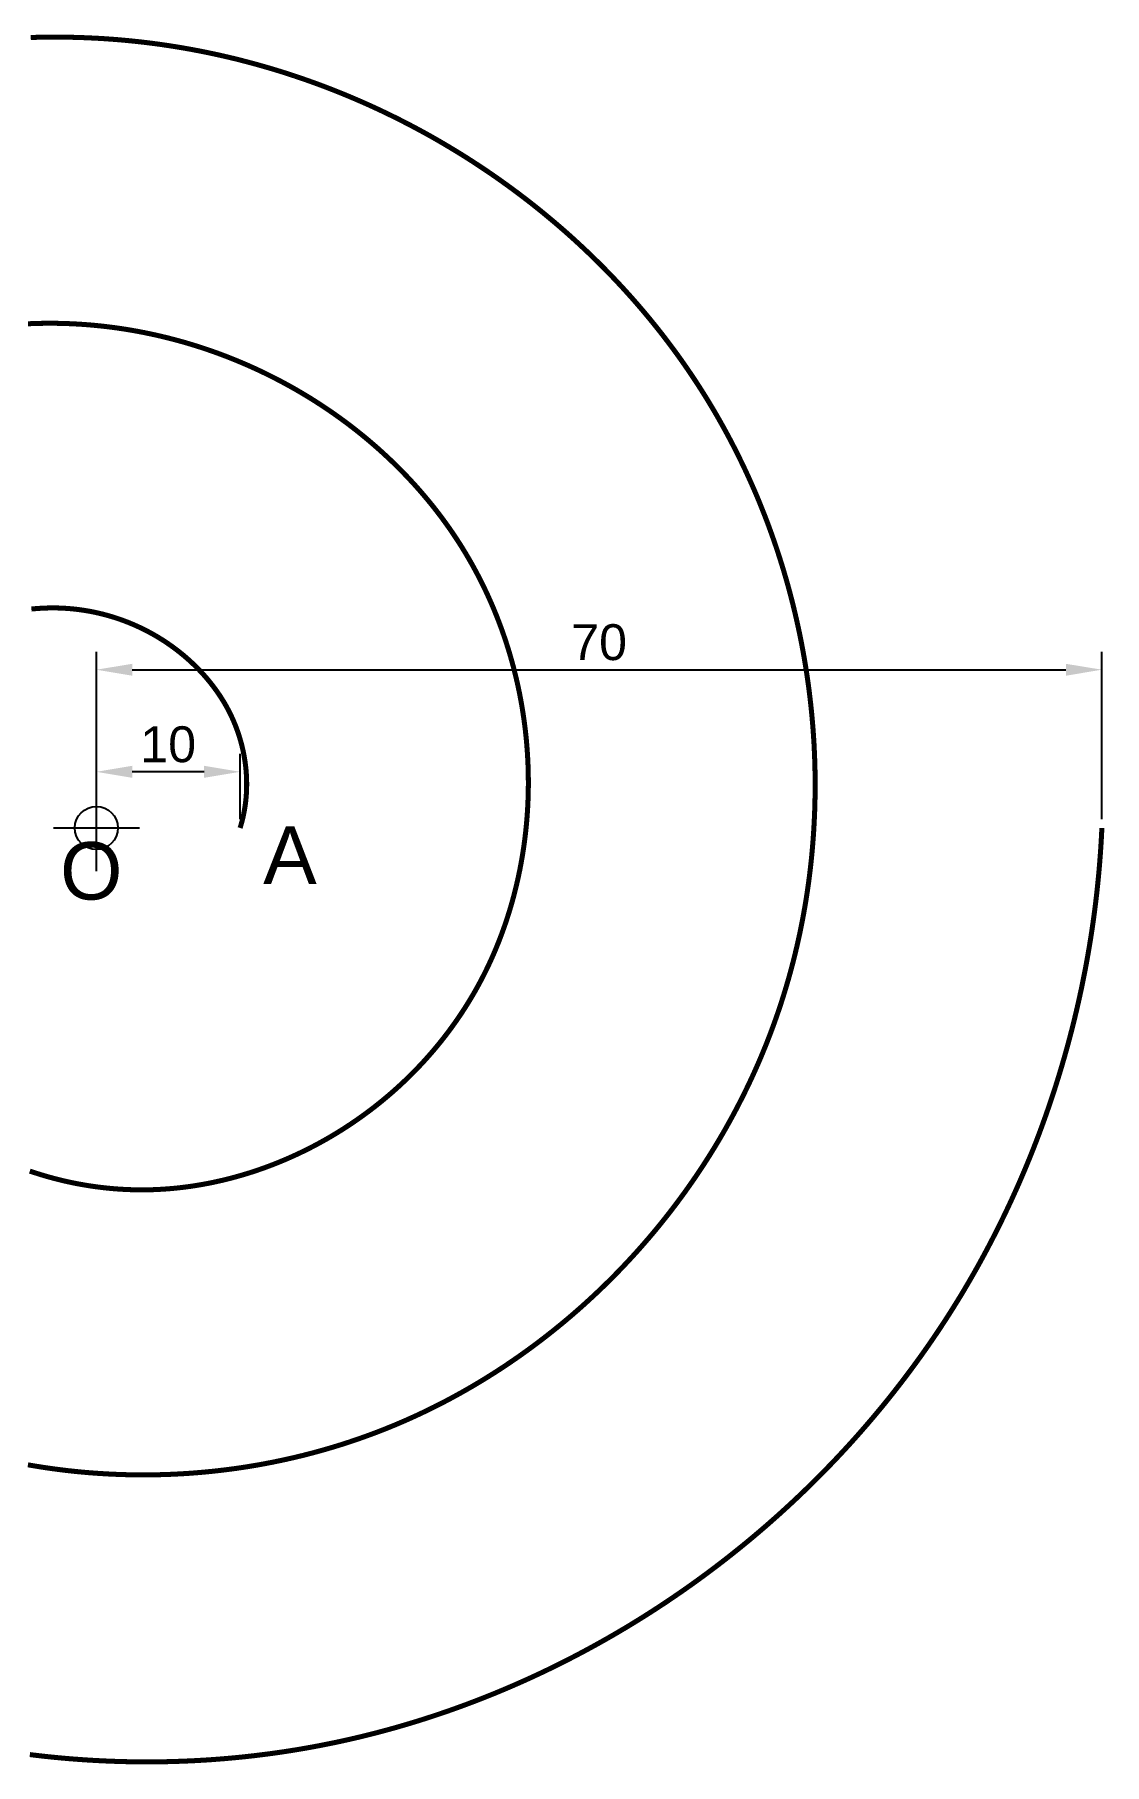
# Model space of a CAD drawing. Header units: millimetres. Extents: x 3064 to 3583, y 1382 to 1663.
# Drawn here: x 3295.6 to 3370.1, y 1447.6 to 1568 of the extents above; entities that cross this region are included whole.
import ezdxf

# ---------------------------------------------------------------- set-up
doc = ezdxf.new("R2010")
doc.units = ezdxf.units.MM
doc.header["$PDMODE"] = 34
doc.header["$PDSIZE"] = 3
doc.styles.get("Standard").update_dxf_attribs({"font": 'arial.ttf'})
doc.dimstyles.new('ISO-25', dxfattribs={"dimtxt": 2.5, "dimasz": 2.5, "dimexe": 1.25, "dimexo": 0.625, "dimtad": 1, "dimtxsty": 'Standard', "dimcen": 2.5, "dimadec": 0, "dimazin": 0, "dimtfac": 1, "dimtmove": 0, "dimatfit": 3, "dimfxl": 1, "dimarcsym": 0})

# ---------------------------------------------------------------- blocks, each defined once
blk = doc.blocks.new('*D7')
at = {"color": 0, "lineweight": -2, "transparency": 16777216}
for p, q in [((3299.93, 1513.41), (3299.93, 1517.95)), ((3309.93, 1513.41), (3309.93, 1517.95)), ((3307.43, 1516.7), (3302.43, 1516.7))]:
    blk.add_line(p, q, dxfattribs=at)
at = {"color": 0, "transparency": 16777216}
for points in [[(3302.43, 1517.12), (3302.43, 1516.28), (3299.93, 1516.7)], [(3307.43, 1517.12), (3307.43, 1516.28), (3309.93, 1516.7)]]:
    blk.add_solid(points, dxfattribs=at)
at = {"layer": 'Defpoints', "color": 0, "transparency": 16777216}
for p in [(3299.93, 1516.7), (3299.93, 1512.79), (3309.93, 1512.79)]:
    blk.add_point(p, dxfattribs=at)
at = {"color": 0, "transparency": 16777216, "insert": (3304.93, 1518.6), "char_height": 2.5, "attachment_point": 5}
blk.add_mtext('10', dxfattribs=at)
blk = doc.blocks.new('*D8')
at = {"color": 0, "lineweight": -2, "transparency": 16777216}
for p, q in [((3299.93, 1513.41), (3299.93, 1525.06)), ((3369.93, 1513.41), (3369.93, 1525.06)), ((3302.43, 1523.81), (3367.43, 1523.81))]:
    blk.add_line(p, q, dxfattribs=at)
at = {"color": 0, "transparency": 16777216}
for points in [[(3302.43, 1524.22), (3302.43, 1523.39), (3299.93, 1523.81)], [(3367.43, 1524.22), (3367.43, 1523.39), (3369.93, 1523.81)]]:
    blk.add_solid(points, dxfattribs=at)
at = {"layer": 'Defpoints', "color": 0, "transparency": 16777216}
for p in [(3369.93, 1523.81), (3299.93, 1512.79), (3369.93, 1512.79)]:
    blk.add_point(p, dxfattribs=at)
at = {"color": 0, "transparency": 16777216, "insert": (3334.93, 1525.71), "char_height": 2.5, "attachment_point": 5}
blk.add_mtext('70', dxfattribs=at)

msp = doc.modelspace()

# ---------------------------------------------------------------- linework, layer by layer
at = {"color": 242, "true_color": 0xcd2027, "const_width": 0.35}
for points in [[(3295.164, 1468.444), (3295.57, 1468.374), (3295.977, 1468.308), (3296.385, 1468.245), (3296.794, 1468.186), (3297.203, 1468.131), (3297.614, 1468.079), (3298.025, 1468.031), (3298.437, 1467.987), (3298.849, 1467.946), (3299.262, 1467.909), (3299.675, 1467.876), (3300.089, 1467.847), (3300.504, 1467.821), (3300.919, 1467.798), (3301.334, 1467.78), (3301.75, 1467.765), (3302.166, 1467.754), (3302.583, 1467.747), (3302.999, 1467.743), (3303.417, 1467.743), (3303.834, 1467.747), (3304.251, 1467.755), (3304.669, 1467.766), (3305.086, 1467.781), (3305.504, 1467.8), (3305.922, 1467.823), (3306.34, 1467.849), (3306.758, 1467.88), (3307.175, 1467.914), (3307.593, 1467.952), (3308.011, 1467.993), (3308.428, 1468.039), (3308.845, 1468.088), (3309.262, 1468.141), (3309.679, 1468.198), (3310.095, 1468.259), (3310.511, 1468.324), (3310.927, 1468.393), (3311.342, 1468.465), (3311.757, 1468.541), (3312.171, 1468.622), (3312.585, 1468.706), (3312.998, 1468.794), (3313.411, 1468.886), (3313.823, 1468.981), (3314.235, 1469.081), (3314.645, 1469.185), (3315.055, 1469.292), (3315.465, 1469.404), (3315.873, 1469.519), (3316.281, 1469.639), (3316.688, 1469.762), (3317.094, 1469.889), (3317.499, 1470.02), (3317.903, 1470.156), (3318.306, 1470.295), (3318.708, 1470.438), (3319.109, 1470.585), (3319.509, 1470.736), (3319.908, 1470.891), (3320.305, 1471.051), (3320.702, 1471.214), (3321.097, 1471.381), (3321.49, 1471.552), (3321.882, 1471.727), (3322.273, 1471.906), (3322.662, 1472.089), (3323.049, 1472.275), (3323.435, 1472.466), (3323.819, 1472.66), (3324.202, 1472.858), (3324.583, 1473.06), (3324.962, 1473.266), (3325.34, 1473.475), (3325.716, 1473.688), (3326.09, 1473.904), (3326.462, 1474.124), (3326.833, 1474.348), (3327.201, 1474.576), (3327.568, 1474.807), (3327.933, 1475.041), (3328.295, 1475.279), (3328.656, 1475.521), (3329.015, 1475.766), (3329.372, 1476.014), (3329.727, 1476.266), (3330.079, 1476.521), (3330.43, 1476.78), (3330.778, 1477.042), (3331.124, 1477.307), (3331.468, 1477.576), (3331.81, 1477.848), (3332.15, 1478.123), (3332.487, 1478.401), (3332.822, 1478.683), (3333.154, 1478.967), (3333.484, 1479.255), (3333.812, 1479.546), (3334.137, 1479.841), (3334.46, 1480.138), (3334.781, 1480.438), (3335.099, 1480.741), (3335.414, 1481.048), (3335.727, 1481.357), (3336.037, 1481.669), (3336.344, 1481.985), (3336.649, 1482.303), (3336.951, 1482.624), (3337.25, 1482.948), (3337.547, 1483.275), (3337.841, 1483.604), (3338.132, 1483.937), (3338.42, 1484.272), (3338.706, 1484.61), (3338.988, 1484.951), (3339.268, 1485.294), (3339.544, 1485.64), (3339.818, 1485.989), (3340.088, 1486.34), (3340.356, 1486.694), (3340.62, 1487.051), (3340.882, 1487.41), (3341.14, 1487.772), (3341.395, 1488.136), (3341.647, 1488.502), (3341.896, 1488.872), (3342.141, 1489.243), (3342.384, 1489.617), (3342.623, 1489.994), (3342.858, 1490.372), (3343.091, 1490.753), (3343.319, 1491.137), (3343.545, 1491.523), (3343.767, 1491.911), (3343.985, 1492.301), (3344.201, 1492.693), (3344.412, 1493.088), (3344.62, 1493.485), (3344.824, 1493.884), (3345.025, 1494.285), (3345.222, 1494.689), (3345.416, 1495.094), (3345.606, 1495.501), (3345.792, 1495.911), (3345.974, 1496.322), (3346.153, 1496.736), (3346.327, 1497.151), (3346.498, 1497.569), (3346.665, 1497.988), (3346.828, 1498.409), (3346.987, 1498.832), (3347.143, 1499.257), (3347.294, 1499.684), (3347.441, 1500.113), (3347.584, 1500.543), (3347.723, 1500.975), (3347.858, 1501.409), (3347.989, 1501.844), (3348.116, 1502.28), (3348.238, 1502.718), (3348.356, 1503.158), (3348.47, 1503.599), (3348.58, 1504.041), (3348.686, 1504.484), (3348.787, 1504.929), (3348.885, 1505.375), (3348.978, 1505.822), (3349.067, 1506.27), (3349.152, 1506.719), (3349.232, 1507.17), (3349.309, 1507.621), (3349.381, 1508.073), (3349.449, 1508.527), (3349.513, 1508.981), (3349.573, 1509.436), (3349.628, 1509.892), (3349.68, 1510.348), (3349.727, 1510.806), (3349.77, 1511.264), (3349.809, 1511.722), (3349.843, 1512.182), (3349.874, 1512.641), (3349.9, 1513.102), (3349.922, 1513.563), (3349.94, 1514.024), (3349.954, 1514.486), (3349.964, 1514.948), (3349.969, 1515.411), (3349.971, 1515.873), (3349.968, 1516.336), (3349.961, 1516.8), (3349.949, 1517.263), (3349.934, 1517.727), (3349.914, 1518.19), (3349.891, 1518.654), (3349.863, 1519.118), (3349.831, 1519.582), (3349.794, 1520.046), (3349.754, 1520.509), (3349.709, 1520.973), (3349.66, 1521.436), (3349.607, 1521.899), (3349.55, 1522.362), (3349.489, 1522.825), (3349.423, 1523.287), (3349.354, 1523.749), (3349.28, 1524.211), (3349.202, 1524.672), (3349.12, 1525.132), (3349.033, 1525.592), (3348.943, 1526.052), (3348.848, 1526.511), (3348.749, 1526.969), (3348.646, 1527.426), (3348.539, 1527.883), (3348.427, 1528.339), (3348.312, 1528.795), (3348.192, 1529.249), (3348.068, 1529.703), (3347.94, 1530.155), (3347.808, 1530.607), (3347.671, 1531.058), (3347.53, 1531.507), (3347.386, 1531.956), (3347.237, 1532.403), (3347.084, 1532.849), (3346.926, 1533.295), (3346.765, 1533.738), (3346.599, 1534.181), (3346.429, 1534.622), (3346.255, 1535.062), (3346.077, 1535.501), (3345.895, 1535.938), (3345.708, 1536.374), (3345.517, 1536.808), (3345.323, 1537.24), (3345.124, 1537.671), (3344.92, 1538.101), (3344.713, 1538.528), (3344.501, 1538.954), (3344.286, 1539.379), (3344.066, 1539.801), (3343.842, 1540.222), (3343.614, 1540.64), (3343.381, 1541.057), (3343.145, 1541.472), (3342.904, 1541.885), (3342.659, 1542.296), (3342.41, 1542.705), (3342.157, 1543.112), (3341.899, 1543.516), (3341.638, 1543.918), (3341.372, 1544.318), (3341.103, 1544.715), (3340.829, 1545.11), (3340.552, 1545.503), (3340.271, 1545.893), (3339.985, 1546.28), (3339.696, 1546.665), (3339.404, 1547.048), (3339.107, 1547.428), (3338.807, 1547.805), (3338.502, 1548.18), (3338.195, 1548.551), (3337.883, 1548.921), (3337.568, 1549.287), (3337.25, 1549.651), (3336.927, 1550.012), (3336.602, 1550.37), (3336.272, 1550.726), (3335.94, 1551.078), (3335.604, 1551.428), (3335.264, 1551.775), (3334.921, 1552.118), (3334.575, 1552.459), (3334.226, 1552.797), (3333.873, 1553.132), (3333.517, 1553.464), (3333.158, 1553.793), (3332.795, 1554.119), (3332.43, 1554.441), (3332.061, 1554.761), (3331.689, 1555.077), (3331.314, 1555.39), (3330.937, 1555.7), (3330.556, 1556.007), (3330.172, 1556.31), (3329.786, 1556.61), (3329.396, 1556.907), (3329.004, 1557.2), (3328.608, 1557.49), (3328.21, 1557.777), (3327.81, 1558.06), (3327.406, 1558.34), (3327, 1558.616), (3326.591, 1558.889), (3326.18, 1559.158), (3325.766, 1559.424), (3325.349, 1559.686), (3324.93, 1559.944), (3324.508, 1560.199), (3324.084, 1560.45), (3323.658, 1560.698), (3323.229, 1560.942), (3322.797, 1561.182), (3322.364, 1561.418), (3321.928, 1561.65), (3321.489, 1561.879), (3321.049, 1562.104), (3320.606, 1562.325), (3320.161, 1562.541), (3319.714, 1562.755), (3319.265, 1562.964), (3318.813, 1563.169), (3318.36, 1563.37), (3317.905, 1563.567), (3317.447, 1563.76), (3316.988, 1563.949), (3316.527, 1564.134), (3316.064, 1564.314), (3315.599, 1564.491), (3315.132, 1564.663), (3314.663, 1564.831), (3314.193, 1564.995), (3313.721, 1565.154), (3313.247, 1565.31), (3312.771, 1565.461), (3312.294, 1565.607), (3311.815, 1565.749), (3311.335, 1565.887), (3310.853, 1566.02), (3310.37, 1566.149), (3309.885, 1566.274), (3309.399, 1566.394), (3308.911, 1566.509), (3308.422, 1566.62), (3307.931, 1566.726), (3307.439, 1566.827), (3306.946, 1566.924), (3306.452, 1567.017), (3305.956, 1567.104), (3305.46, 1567.187), (3304.962, 1567.265), (3304.463, 1567.339), (3303.963, 1567.407), (3303.462, 1567.471), (3302.96, 1567.529), (3302.457, 1567.583), (3301.954, 1567.632), (3301.45, 1567.677), (3300.945, 1567.716), (3300.44, 1567.751), (3299.934, 1567.78), (3299.428, 1567.805), (3298.921, 1567.825), (3298.414, 1567.841), (3297.906, 1567.851), (3297.398, 1567.857), (3296.89, 1567.858), (3296.381, 1567.854), (3295.873, 1567.846), (3295.364, 1567.833)], [(3295.294, 1488.899), (3295.508, 1488.827), (3295.722, 1488.757), (3295.938, 1488.688), (3296.154, 1488.622), (3296.371, 1488.557), (3296.589, 1488.495), (3296.807, 1488.434), (3297.027, 1488.376), (3297.247, 1488.319), (3297.468, 1488.265), (3297.689, 1488.212), (3297.912, 1488.162), (3298.135, 1488.113), (3298.359, 1488.067), (3298.583, 1488.022), (3298.809, 1487.98), (3299.035, 1487.94), (3299.261, 1487.902), (3299.488, 1487.866), (3299.716, 1487.832), (3299.945, 1487.8), (3300.174, 1487.771), (3300.403, 1487.744), (3300.633, 1487.718), (3300.864, 1487.696), (3301.095, 1487.675), (3301.327, 1487.656), (3301.56, 1487.64), (3301.792, 1487.626), (3302.026, 1487.614), (3302.259, 1487.605), (3302.494, 1487.598), (3302.728, 1487.593), (3302.963, 1487.591), (3303.199, 1487.59), (3303.435, 1487.593), (3303.671, 1487.597), (3303.907, 1487.604), (3304.143, 1487.614), (3304.38, 1487.626), (3304.617, 1487.64), (3304.853, 1487.657), (3305.09, 1487.676), (3305.327, 1487.697), (3305.564, 1487.721), (3305.801, 1487.747), (3306.038, 1487.775), (3306.275, 1487.806), (3306.512, 1487.839), (3306.749, 1487.875), (3306.986, 1487.913), (3307.223, 1487.953), (3307.459, 1487.995), (3307.696, 1488.04), (3307.932, 1488.087), (3308.168, 1488.136), (3308.404, 1488.188), (3308.64, 1488.241), (3308.876, 1488.298), (3309.111, 1488.356), (3309.346, 1488.417), (3309.581, 1488.479), (3309.815, 1488.545), (3310.049, 1488.612), (3310.283, 1488.682), (3310.516, 1488.753), (3310.749, 1488.827), (3310.981, 1488.904), (3311.213, 1488.982), (3311.445, 1489.063), (3311.676, 1489.145), (3311.906, 1489.23), (3312.136, 1489.318), (3312.366, 1489.407), (3312.594, 1489.498), (3312.823, 1489.592), (3313.05, 1489.688), (3313.277, 1489.786), (3313.504, 1489.886), (3313.729, 1489.988), (3313.954, 1490.092), (3314.179, 1490.199), (3314.402, 1490.307), (3314.625, 1490.418), (3314.847, 1490.531), (3315.068, 1490.645), (3315.289, 1490.762), (3315.508, 1490.881), (3315.727, 1491.002), (3315.945, 1491.125), (3316.162, 1491.251), (3316.378, 1491.378), (3316.593, 1491.507), (3316.807, 1491.638), (3317.02, 1491.771), (3317.232, 1491.907), (3317.443, 1492.044), (3317.653, 1492.183), (3317.862, 1492.325), (3318.07, 1492.468), (3318.277, 1492.613), (3318.483, 1492.76), (3318.687, 1492.91), (3318.89, 1493.061), (3319.093, 1493.214), (3319.294, 1493.369), (3319.493, 1493.526), (3319.692, 1493.685), (3319.889, 1493.846), (3320.085, 1494.009), (3320.279, 1494.174), (3320.473, 1494.34), (3320.664, 1494.509), (3320.855, 1494.679), (3321.044, 1494.852), (3321.232, 1495.026), (3321.418, 1495.202), (3321.603, 1495.38), (3321.786, 1495.56), (3321.968, 1495.742), (3322.148, 1495.925), (3322.327, 1496.111), (3322.504, 1496.298), (3322.68, 1496.487), (3322.854, 1496.678), (3323.026, 1496.87), (3323.197, 1497.065), (3323.366, 1497.261), (3323.533, 1497.459), (3323.699, 1497.659), (3323.863, 1497.861), (3324.025, 1498.064), (3324.186, 1498.269), (3324.344, 1498.476), (3324.501, 1498.685), (3324.656, 1498.896), (3324.809, 1499.108), (3324.961, 1499.322), (3325.11, 1499.537), (3325.257, 1499.755), (3325.403, 1499.974), (3325.547, 1500.195), (3325.688, 1500.417), (3325.828, 1500.642), (3325.965, 1500.867), (3326.101, 1501.095), (3326.235, 1501.324), (3326.366, 1501.555), (3326.495, 1501.788), (3326.622, 1502.022), (3326.747, 1502.257), (3326.87, 1502.494), (3326.99, 1502.733), (3327.108, 1502.973), (3327.223, 1503.214), (3327.337, 1503.457), (3327.448, 1503.701), (3327.557, 1503.946), (3327.663, 1504.193), (3327.767, 1504.441), (3327.869, 1504.69), (3327.969, 1504.94), (3328.066, 1505.192), (3328.161, 1505.445), (3328.253, 1505.699), (3328.344, 1505.954), (3328.432, 1506.21), (3328.517, 1506.467), (3328.6, 1506.726), (3328.681, 1506.985), (3328.76, 1507.246), (3328.836, 1507.507), (3328.91, 1507.77), (3328.981, 1508.033), (3329.05, 1508.297), (3329.117, 1508.562), (3329.181, 1508.828), (3329.243, 1509.095), (3329.303, 1509.363), (3329.36, 1509.632), (3329.415, 1509.901), (3329.467, 1510.171), (3329.517, 1510.442), (3329.564, 1510.713), (3329.61, 1510.985), (3329.652, 1511.258), (3329.693, 1511.532), (3329.731, 1511.806), (3329.766, 1512.081), (3329.799, 1512.356), (3329.83, 1512.632), (3329.858, 1512.908), (3329.883, 1513.185), (3329.907, 1513.462), (3329.927, 1513.74), (3329.946, 1514.018), (3329.962, 1514.297), (3329.975, 1514.576), (3329.986, 1514.855), (3329.994, 1515.135), (3330, 1515.414), (3330.004, 1515.695), (3330.005, 1515.975), (3330.003, 1516.256), (3329.999, 1516.537), (3329.993, 1516.818), (3329.984, 1517.099), (3329.972, 1517.381), (3329.958, 1517.662), (3329.942, 1517.944), (3329.923, 1518.225), (3329.901, 1518.507), (3329.877, 1518.789), (3329.851, 1519.071), (3329.821, 1519.352), (3329.79, 1519.634), (3329.755, 1519.916), (3329.718, 1520.197), (3329.679, 1520.478), (3329.637, 1520.76), (3329.593, 1521.041), (3329.546, 1521.322), (3329.496, 1521.602), (3329.444, 1521.883), (3329.389, 1522.163), (3329.332, 1522.443), (3329.272, 1522.722), (3329.209, 1523.001), (3329.144, 1523.28), (3329.076, 1523.559), (3329.006, 1523.837), (3328.933, 1524.114), (3328.857, 1524.391), (3328.779, 1524.668), (3328.698, 1524.944), (3328.615, 1525.22), (3328.528, 1525.495), (3328.44, 1525.77), (3328.348, 1526.044), (3328.254, 1526.317), (3328.158, 1526.59), (3328.058, 1526.862), (3327.956, 1527.133), (3327.852, 1527.403), (3327.744, 1527.673), (3327.634, 1527.942), (3327.522, 1528.211), (3327.406, 1528.478), (3327.288, 1528.745), (3327.168, 1529.011), (3327.044, 1529.276), (3326.918, 1529.54), (3326.789, 1529.803), (3326.658, 1530.065), (3326.524, 1530.326), (3326.387, 1530.586), (3326.247, 1530.845), (3326.105, 1531.103), (3325.96, 1531.36), (3325.812, 1531.616), (3325.661, 1531.871), (3325.508, 1532.125), (3325.352, 1532.377), (3325.194, 1532.628), (3325.032, 1532.877), (3324.868, 1533.125), (3324.702, 1533.372), (3324.533, 1533.617), (3324.361, 1533.861), (3324.187, 1534.103), (3324.01, 1534.344), (3323.831, 1534.583), (3323.649, 1534.821), (3323.465, 1535.057), (3323.278, 1535.291), (3323.089, 1535.524), (3322.897, 1535.755), (3322.703, 1535.985), (3322.507, 1536.213), (3322.309, 1536.439), (3322.108, 1536.664), (3321.904, 1536.887), (3321.699, 1537.108), (3321.491, 1537.328), (3321.281, 1537.545), (3321.069, 1537.761), (3320.854, 1537.976), (3320.638, 1538.188), (3320.419, 1538.399), (3320.198, 1538.608), (3319.975, 1538.814), (3319.75, 1539.02), (3319.523, 1539.223), (3319.294, 1539.424), (3319.063, 1539.624), (3318.829, 1539.821), (3318.594, 1540.017), (3318.357, 1540.21), (3318.118, 1540.402), (3317.877, 1540.591), (3317.634, 1540.779), (3317.389, 1540.965), (3317.142, 1541.148), (3316.893, 1541.33), (3316.643, 1541.509), (3316.391, 1541.686), (3316.137, 1541.862), (3315.881, 1542.035), (3315.624, 1542.206), (3315.364, 1542.374), (3315.103, 1542.541), (3314.841, 1542.706), (3314.577, 1542.868), (3314.311, 1543.028), (3314.043, 1543.185), (3313.774, 1543.341), (3313.503, 1543.494), (3313.231, 1543.645), (3312.957, 1543.794), (3312.682, 1543.94), (3312.405, 1544.084), (3312.127, 1544.225), (3311.847, 1544.365), (3311.566, 1544.502), (3311.284, 1544.636), (3311, 1544.768), (3310.715, 1544.897), (3310.428, 1545.025), (3310.14, 1545.149), (3309.851, 1545.271), (3309.56, 1545.391), (3309.268, 1545.508), (3308.975, 1545.623), (3308.681, 1545.735), (3308.386, 1545.844), (3308.089, 1545.951), (3307.791, 1546.055), (3307.492, 1546.157), (3307.192, 1546.256), (3306.891, 1546.352), (3306.589, 1546.446), (3306.285, 1546.537), (3305.981, 1546.625), (3305.676, 1546.71), (3305.369, 1546.793), (3305.062, 1546.873), (3304.754, 1546.95), (3304.445, 1547.025), (3304.134, 1547.097), (3303.823, 1547.165), (3303.512, 1547.231), (3303.199, 1547.295), (3302.885, 1547.355), (3302.571, 1547.412), (3302.256, 1547.467), (3301.94, 1547.518), (3301.623, 1547.567), (3301.306, 1547.613), (3300.988, 1547.655), (3300.669, 1547.695), (3300.349, 1547.732), (3300.029, 1547.765), (3299.709, 1547.796), (3299.387, 1547.824), (3299.066, 1547.848), (3298.743, 1547.87), (3298.42, 1547.888), (3298.097, 1547.903), (3297.773, 1547.915), (3297.448, 1547.924), (3297.123, 1547.93), (3296.798, 1547.932), (3296.472, 1547.932), (3296.146, 1547.928), (3295.819, 1547.921), (3295.493, 1547.911), (3295.166, 1547.897)], [(3309.934, 1512.79), (3309.991, 1512.975), (3310.044, 1513.162), (3310.093, 1513.352), (3310.139, 1513.543), (3310.182, 1513.737), (3310.22, 1513.932), (3310.255, 1514.129), (3310.286, 1514.328), (3310.313, 1514.528), (3310.336, 1514.73), (3310.356, 1514.934), (3310.371, 1515.138), (3310.383, 1515.344), (3310.39, 1515.552), (3310.394, 1515.76), (3310.393, 1515.969), (3310.389, 1516.179), (3310.38, 1516.39), (3310.367, 1516.602), (3310.35, 1516.815), (3310.329, 1517.028), (3310.303, 1517.241), (3310.273, 1517.455), (3310.239, 1517.67), (3310.201, 1517.885), (3310.158, 1518.099), (3310.11, 1518.314), (3310.059, 1518.529), (3310.002, 1518.744), (3309.942, 1518.959), (3309.876, 1519.174), (3309.806, 1519.388), (3309.732, 1519.602), (3309.653, 1519.815), (3309.569, 1520.028), (3309.48, 1520.24), (3309.434, 1520.346), (3309.387, 1520.451), (3309.338, 1520.556), (3309.288, 1520.661), (3309.237, 1520.766), (3309.185, 1520.87), (3309.131, 1520.974), (3309.076, 1521.078), (3309.02, 1521.182), (3308.963, 1521.285), (3308.845, 1521.49), (3308.722, 1521.693), (3308.595, 1521.895), (3308.462, 1522.095), (3308.326, 1522.294), (3308.184, 1522.49), (3308.039, 1522.685), (3307.888, 1522.878), (3307.734, 1523.068), (3307.575, 1523.257), (3307.412, 1523.443), (3307.245, 1523.626), (3307.073, 1523.808), (3306.898, 1523.987), (3306.718, 1524.163), (3306.535, 1524.336), (3306.348, 1524.507), (3306.156, 1524.675), (3305.961, 1524.84), (3305.763, 1525.002), (3305.56, 1525.161), (3305.354, 1525.317), (3305.144, 1525.469), (3304.931, 1525.618), (3304.715, 1525.764), (3304.494, 1525.906), (3304.271, 1526.044), (3304.044, 1526.179), (3303.814, 1526.31), (3303.698, 1526.374), (3303.581, 1526.437), (3303.464, 1526.499), (3303.345, 1526.56), (3303.226, 1526.62), (3303.106, 1526.679), (3302.985, 1526.737), (3302.863, 1526.794), (3302.741, 1526.85), (3302.618, 1526.905), (3302.494, 1526.959), (3302.37, 1527.012), (3302.245, 1527.063), (3302.119, 1527.114), (3301.992, 1527.163), (3301.865, 1527.211), (3301.737, 1527.259), (3301.608, 1527.305), (3301.479, 1527.35), (3301.349, 1527.393), (3301.219, 1527.436), (3301.087, 1527.477), (3300.955, 1527.517), (3300.823, 1527.556), (3300.69, 1527.594), (3300.556, 1527.63), (3300.422, 1527.666), (3300.287, 1527.7), (3300.151, 1527.732), (3300.015, 1527.764), (3299.878, 1527.794), (3299.741, 1527.823), (3299.603, 1527.85), (3299.464, 1527.877), (3299.325, 1527.902), (3299.186, 1527.925), (3299.045, 1527.947), (3298.905, 1527.968), (3298.763, 1527.988), (3298.622, 1528.006), (3298.479, 1528.023), (3298.337, 1528.038), (3298.193, 1528.052), (3298.05, 1528.065), (3297.905, 1528.076), (3297.761, 1528.085), (3297.616, 1528.094), (3297.47, 1528.1), (3297.324, 1528.105), (3297.178, 1528.109), (3297.032, 1528.111), (3296.885, 1528.112), (3296.738, 1528.111), (3296.591, 1528.108), (3296.444, 1528.104), (3296.296, 1528.099), (3296.148, 1528.092), (3296, 1528.083), (3295.852, 1528.073), (3295.703, 1528.062), (3295.554, 1528.049), (3295.406, 1528.035)], [(3295.297, 1448.267), (3295.593, 1448.231), (3295.889, 1448.196), (3296.186, 1448.162), (3296.482, 1448.13), (3296.779, 1448.099), (3297.076, 1448.069), (3297.373, 1448.041), (3297.671, 1448.014), (3297.968, 1447.988), (3298.266, 1447.964), (3298.564, 1447.941), (3298.862, 1447.92), (3299.16, 1447.899), (3299.458, 1447.881), (3299.757, 1447.863), (3300.055, 1447.847), (3300.354, 1447.832), (3300.653, 1447.819), (3300.952, 1447.806), (3301.251, 1447.796), (3301.55, 1447.786), (3301.849, 1447.778), (3302.149, 1447.772), (3302.448, 1447.766), (3302.747, 1447.763), (3303.047, 1447.76), (3303.347, 1447.759), (3303.646, 1447.759), (3303.946, 1447.761), (3304.246, 1447.764), (3304.546, 1447.768), (3304.846, 1447.774), (3305.146, 1447.781), (3305.446, 1447.79), (3305.746, 1447.8), (3306.046, 1447.811), (3306.346, 1447.824), (3306.646, 1447.838), (3306.946, 1447.853), (3307.246, 1447.87), (3307.546, 1447.888), (3307.846, 1447.908), (3308.146, 1447.929), (3308.446, 1447.952), (3308.746, 1447.976), (3309.046, 1448.001), (3309.346, 1448.028), (3309.645, 1448.056), (3309.945, 1448.086), (3310.245, 1448.117), (3310.544, 1448.15), (3310.844, 1448.183), (3311.143, 1448.219), (3311.442, 1448.256), (3311.742, 1448.294), (3312.041, 1448.333), (3312.34, 1448.374), (3312.639, 1448.417), (3312.937, 1448.461), (3313.236, 1448.506), (3313.535, 1448.553), (3313.833, 1448.601), (3314.131, 1448.651), (3314.429, 1448.702), (3314.727, 1448.755), (3315.025, 1448.809), (3315.323, 1448.865), (3315.62, 1448.922), (3315.917, 1448.98), (3316.214, 1449.04), (3316.511, 1449.101), (3316.808, 1449.164), (3317.104, 1449.229), (3317.4, 1449.294), (3317.696, 1449.362), (3317.992, 1449.43), (3318.287, 1449.5), (3318.582, 1449.572), (3318.877, 1449.645), (3319.171, 1449.72), (3319.465, 1449.795), (3319.759, 1449.873), (3320.053, 1449.951), (3320.346, 1450.032), (3320.638, 1450.113), (3320.931, 1450.196), (3321.223, 1450.281), (3321.515, 1450.366), (3321.806, 1450.454), (3322.097, 1450.542), (3322.388, 1450.632), (3322.678, 1450.724), (3322.968, 1450.817), (3323.258, 1450.911), (3323.547, 1451.006), (3323.836, 1451.103), (3324.125, 1451.202), (3324.413, 1451.301), (3324.7, 1451.403), (3324.987, 1451.505), (3325.274, 1451.609), (3325.561, 1451.714), (3325.847, 1451.821), (3326.132, 1451.929), (3326.417, 1452.038), (3326.702, 1452.149), (3326.986, 1452.26), (3327.27, 1452.374), (3327.553, 1452.488), (3327.836, 1452.604), (3328.118, 1452.722), (3328.4, 1452.84), (3328.681, 1452.96), (3328.962, 1453.082), (3329.243, 1453.204), (3329.522, 1453.328), (3329.802, 1453.453), (3330.081, 1453.58), (3330.359, 1453.708), (3330.637, 1453.837), (3330.914, 1453.967), (3331.191, 1454.099), (3331.467, 1454.232), (3331.743, 1454.367), (3332.018, 1454.502), (3332.293, 1454.639), (3332.567, 1454.777), (3332.84, 1454.917), (3333.113, 1455.057), (3333.385, 1455.199), (3333.657, 1455.343), (3333.928, 1455.487), (3334.199, 1455.633), (3334.468, 1455.78), (3334.738, 1455.928), (3335.007, 1456.078), (3335.275, 1456.228), (3335.542, 1456.38), (3335.809, 1456.534), (3336.075, 1456.688), (3336.341, 1456.844), (3336.606, 1457.001), (3336.87, 1457.159), (3337.134, 1457.318), (3337.397, 1457.479), (3337.659, 1457.641), (3337.921, 1457.804), (3338.181, 1457.968), (3338.442, 1458.133), (3338.701, 1458.3), (3338.96, 1458.468), (3339.218, 1458.637), (3339.476, 1458.807), (3339.733, 1458.979), (3339.989, 1459.151), (3340.244, 1459.325), (3340.499, 1459.5), (3340.753, 1459.676), (3341.006, 1459.853), (3341.258, 1460.032), (3341.51, 1460.211), (3341.761, 1460.392), (3342.011, 1460.574), (3342.26, 1460.757), (3342.509, 1460.941), (3342.757, 1461.127), (3343.004, 1461.313), (3343.25, 1461.501), (3343.495, 1461.689), (3343.74, 1461.879), (3343.984, 1462.07), (3344.227, 1462.263), (3344.469, 1462.456), (3344.711, 1462.65), (3344.951, 1462.846), (3345.191, 1463.042), (3345.43, 1463.24), (3345.668, 1463.439), (3345.905, 1463.639), (3346.142, 1463.84), (3346.377, 1464.042), (3346.612, 1464.245), (3346.845, 1464.45), (3347.078, 1464.655), (3347.31, 1464.862), (3347.541, 1465.069), (3347.772, 1465.278), (3348.001, 1465.488), (3348.229, 1465.698), (3348.457, 1465.91), (3348.684, 1466.123), (3348.909, 1466.337), (3349.134, 1466.552), (3349.358, 1466.768), (3349.581, 1466.985), (3349.803, 1467.204), (3350.024, 1467.423), (3350.244, 1467.643), (3350.463, 1467.864), (3350.681, 1468.087), (3350.898, 1468.31), (3351.114, 1468.534), (3351.329, 1468.76), (3351.544, 1468.986), (3351.757, 1469.214), (3351.969, 1469.442), (3352.18, 1469.671), (3352.391, 1469.902), (3352.6, 1470.133), (3352.808, 1470.366), (3353.015, 1470.599), (3353.221, 1470.834), (3353.426, 1471.069), (3353.63, 1471.305), (3353.833, 1471.543), (3354.035, 1471.781), (3354.236, 1472.02), (3354.436, 1472.261), (3354.635, 1472.502), (3354.832, 1472.744), (3355.029, 1472.987), (3355.224, 1473.231), (3355.419, 1473.477), (3355.612, 1473.723), (3355.804, 1473.97), (3355.995, 1474.217), (3356.185, 1474.466), (3356.374, 1474.716), (3356.562, 1474.967), (3356.748, 1475.218), (3356.934, 1475.471), (3357.118, 1475.725), (3357.301, 1475.979), (3357.483, 1476.234), (3357.664, 1476.491), (3357.844, 1476.748), (3358.022, 1477.006), (3358.2, 1477.265), (3358.376, 1477.525), (3358.551, 1477.785), (3358.725, 1478.047), (3358.897, 1478.31), (3359.069, 1478.573), (3359.239, 1478.837), (3359.408, 1479.103), (3359.576, 1479.369), (3359.742, 1479.636), (3359.907, 1479.903), (3360.072, 1480.172), (3360.234, 1480.442), (3360.396, 1480.712), (3360.556, 1480.983), (3360.715, 1481.255), (3360.873, 1481.528), (3361.03, 1481.802), (3361.185, 1482.077), (3361.339, 1482.352), (3361.491, 1482.628), (3361.643, 1482.906), (3361.793, 1483.184), (3361.942, 1483.462), (3362.089, 1483.742), (3362.236, 1484.022), (3362.381, 1484.303), (3362.524, 1484.585), (3362.667, 1484.867), (3362.808, 1485.15), (3362.948, 1485.434), (3363.086, 1485.719), (3363.223, 1486.004), (3363.359, 1486.29), (3363.494, 1486.577), (3363.627, 1486.864), (3363.759, 1487.152), (3363.89, 1487.441), (3364.02, 1487.73), (3364.148, 1488.02), (3364.274, 1488.311), (3364.4, 1488.602), (3364.524, 1488.894), (3364.647, 1489.187), (3364.768, 1489.48), (3364.889, 1489.774), (3365.007, 1490.068), (3365.125, 1490.363), (3365.241, 1490.659), (3365.356, 1490.955), (3365.47, 1491.252), (3365.582, 1491.549), (3365.693, 1491.847), (3365.802, 1492.146), (3365.91, 1492.445), (3366.017, 1492.745), (3366.122, 1493.045), (3366.227, 1493.346), (3366.329, 1493.647), (3366.431, 1493.949), (3366.531, 1494.251), (3366.629, 1494.554), (3366.727, 1494.857), (3366.822, 1495.161), (3366.917, 1495.466), (3367.01, 1495.77), (3367.102, 1496.076), (3367.192, 1496.382), (3367.281, 1496.688), (3367.369, 1496.995), (3367.455, 1497.302), (3367.54, 1497.61), (3367.624, 1497.918), (3367.706, 1498.227), (3367.786, 1498.536), (3367.866, 1498.845), (3367.944, 1499.155), (3368.02, 1499.465), (3368.095, 1499.776), (3368.169, 1500.087), (3368.241, 1500.399), (3368.312, 1500.71), (3368.381, 1501.023), (3368.449, 1501.335), (3368.516, 1501.648), (3368.581, 1501.962), (3368.645, 1502.276), (3368.707, 1502.59), (3368.768, 1502.904), (3368.828, 1503.219), (3368.886, 1503.534), (3368.942, 1503.85), (3368.997, 1504.165), (3369.051, 1504.481), (3369.103, 1504.798), (3369.154, 1505.115), (3369.203, 1505.432), (3369.251, 1505.749), (3369.298, 1506.066), (3369.343, 1506.384), (3369.386, 1506.702), (3369.429, 1507.021), (3369.469, 1507.34), (3369.508, 1507.658), (3369.546, 1507.978), (3369.582, 1508.297), (3369.617, 1508.617), (3369.65, 1508.936), (3369.682, 1509.256), (3369.712, 1509.577), (3369.741, 1509.897), (3369.769, 1510.218), (3369.794, 1510.539), (3369.819, 1510.86), (3369.842, 1511.181), (3369.863, 1511.503), (3369.883, 1511.824), (3369.901, 1512.146), (3369.918, 1512.468), (3369.934, 1512.79)]]:
    msp.add_lwpolyline(points, dxfattribs=at)
at = {"color": 7, "true_color": 0xffffff}
msp.add_point((3299.934, 1512.79), dxfattribs=at)

# ---------------------------------------------------------------- texts
for s, p in [('A', (3311.543, 1508.893)), ('O', (3297.402, 1507.804))]:
    msp.add_text(s, height=4).set_placement(p)

# ---------------------------------------------------------------- dimensions: what is measured, and where the dimension line sits
for base, p1, p2, picture, middle in [((3369.934, 1523.807), (3299.934, 1512.79), (3369.934, 1512.79), '*D8', (3334.934, 1525.708)), ((3299.934, 1516.699), (3309.934, 1512.79), (3299.934, 1512.79), '*D7', (3304.934, 1518.601))]:
    dim = msp.add_linear_dim(base=base, p1=p1, p2=p2, dimstyle='ISO-25', dxfattribs=at)
    dim.commit()
    dim.dimension.update_dxf_attribs({"geometry": picture, "text_midpoint": middle})

doc.saveas('drawing.dxf')
